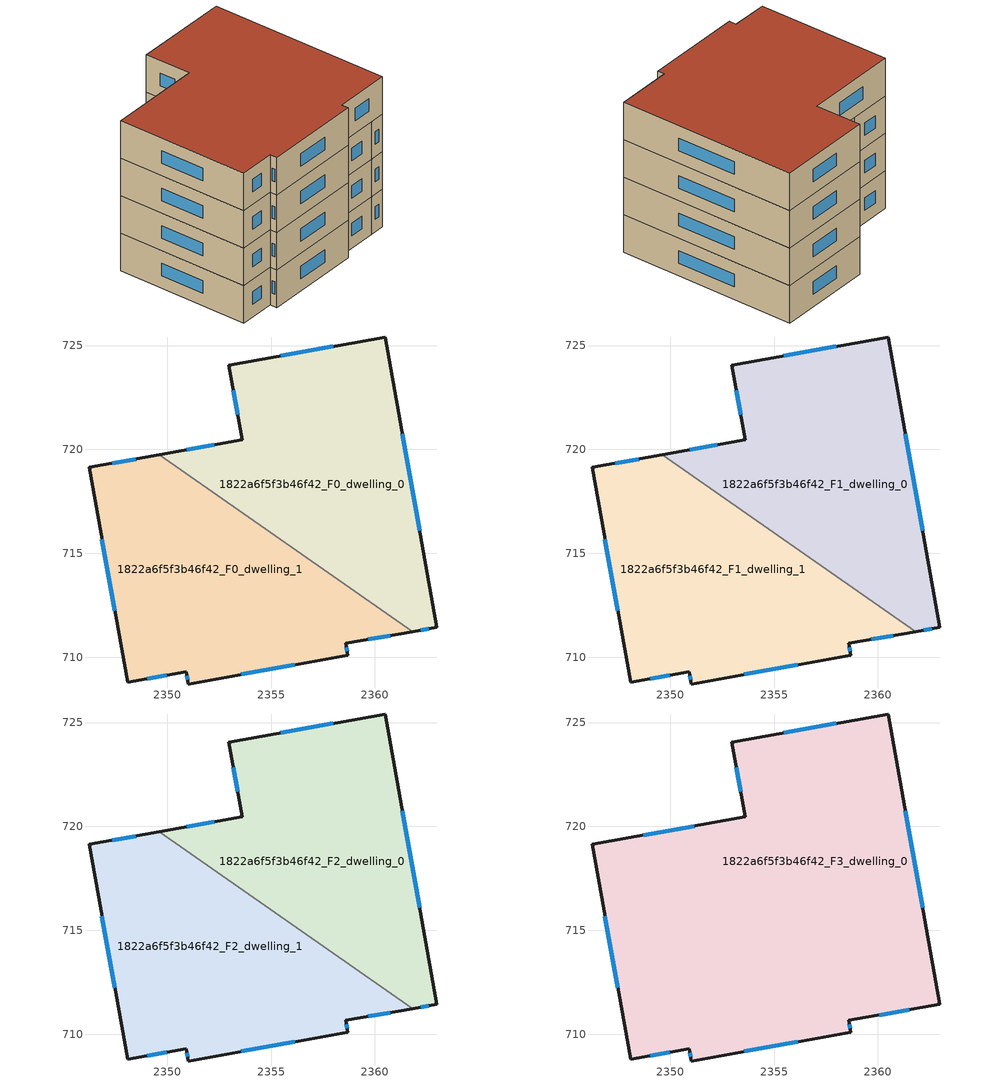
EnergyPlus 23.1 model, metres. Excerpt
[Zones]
1822a6f5f3b46f42_F0_dwelling_0
 floor ground (EU_floor_Construction): 2360.49,725.41 2362.98,711.45 2361.82,711.24 2349.61,719.74 2353.61,720.46 2352.97,724.06 z0
 wall outside (EU_wall_Construction): 2361.82,711.24 2362.98,711.45 2360.49,725.41 2352.97,724.06 2353.61,720.46 2349.61,719.74 z0:3
 wall to 1822a6f5f3b46f42_F0_dwelling_1 (EU_wall_Construction): 2349.61,719.74 2361.82,711.24 z0:3
 window (EU_Window_Construction): 2353.18,722.86 2353.4,721.66 / 2357.98,724.96 2355.48,724.51 / 2362.15,716.1 2361.32,720.76 / 2362.2,711.31 2362.59,711.38 / 2352.28,720.22 2350.95,719.98 z1:2
1822a6f5f3b46f42_F0_dwelling_1
 floor ground (EU_floor_Construction): 2361.82,711.24 2358.59,710.67 2358.7,710.1 2351.02,708.72 2350.92,709.3 2348.1,708.8 2346.25,719.14 2349.61,719.74 z0
 wall outside (EU_wall_Construction): 2349.61,719.74 2346.25,719.14 2348.1,708.8 2350.92,709.3 2351.02,708.72 2358.7,710.1 2358.59,710.67 2361.82,711.24 z0:3
 window (EU_Window_Construction): 2350.95,709.11 2350.99,708.91 / 2349.04,708.97 2349.98,709.13 / 2346.87,715.69 2347.48,712.25 / 2348.49,719.54 2347.37,719.34 / 2359.67,710.86 2360.74,711.05 / 2358.66,710.29 2358.63,710.48 / 2353.58,709.18 2356.14,709.64 z1:2
1822a6f5f3b46f42_F1_dwelling_0
 floor to 1822a6f5f3b46f42_F0_dwelling_0 (EU_floor_Construction): 2360.49,725.41 2362.98,711.45 2361.82,711.24 2349.61,719.74 2353.61,720.46 2352.97,724.06 z3
 wall outside (EU_wall_Construction): 2361.82,711.24 2362.98,711.45 2360.49,725.41 2352.97,724.06 2353.61,720.46 2349.61,719.74 z3:6
 wall to 1822a6f5f3b46f42_F1_dwelling_1 (EU_wall_Construction): 2349.61,719.74 2361.82,711.24 z3:6
 window (EU_Window_Construction): 2353.18,722.86 2353.4,721.66 / 2357.98,724.96 2355.48,724.51 / 2362.15,716.1 2361.32,720.76 / 2362.2,711.31 2362.59,711.38 / 2352.28,720.22 2350.95,719.98 z4:5
1822a6f5f3b46f42_F1_dwelling_1
 floor to 1822a6f5f3b46f42_F0_dwelling_1 (EU_floor_Construction): 2361.82,711.24 2358.59,710.67 2358.7,710.1 2351.02,708.72 2350.92,709.3 2348.1,708.8 2346.25,719.14 2349.61,719.74 z3
 wall outside (EU_wall_Construction): 2349.61,719.74 2346.25,719.14 2348.1,708.8 2350.92,709.3 2351.02,708.72 2358.7,710.1 2358.59,710.67 2361.82,711.24 z3:6
 window (EU_Window_Construction): 2350.95,709.11 2350.99,708.91 / 2349.04,708.97 2349.98,709.13 / 2346.87,715.69 2347.48,712.25 / 2348.49,719.54 2347.37,719.34 / 2359.67,710.86 2360.74,711.05 / 2358.66,710.29 2358.63,710.48 / 2353.58,709.18 2356.14,709.64 z4:5
1822a6f5f3b46f42_F2_dwelling_0
 floor to 1822a6f5f3b46f42_F1_dwelling_0 (EU_floor_Construction): 2360.49,725.41 2362.98,711.45 2361.82,711.24 2349.61,719.74 2353.61,720.46 2352.97,724.06 z6
 wall outside (EU_wall_Construction): 2361.82,711.24 2362.98,711.45 2360.49,725.41 2352.97,724.06 2353.61,720.46 2349.61,719.74 z6:9
 wall to 1822a6f5f3b46f42_F2_dwelling_1 (EU_wall_Construction): 2349.61,719.74 2361.82,711.24 z6:9
 window (EU_Window_Construction): 2353.18,722.86 2353.4,721.66 / 2357.98,724.96 2355.48,724.51 / 2362.15,716.1 2361.32,720.76 / 2362.2,711.31 2362.59,711.38 / 2352.28,720.22 2350.95,719.98 z7:8
1822a6f5f3b46f42_F2_dwelling_1
 floor to 1822a6f5f3b46f42_F1_dwelling_1 (EU_floor_Construction): 2361.82,711.24 2358.59,710.67 2358.7,710.1 2351.02,708.72 2350.92,709.3 2348.1,708.8 2346.25,719.14 2349.61,719.74 z6
 wall outside (EU_wall_Construction): 2349.61,719.74 2346.25,719.14 2348.1,708.8 2350.92,709.3 2351.02,708.72 2358.7,710.1 2358.59,710.67 2361.82,711.24 z6:9
 window (EU_Window_Construction): 2350.95,709.11 2350.99,708.91 / 2349.04,708.97 2349.98,709.13 / 2346.87,715.69 2347.48,712.25 / 2348.49,719.54 2347.37,719.34 / 2359.67,710.86 2360.74,711.05 / 2358.66,710.29 2358.63,710.48 / 2353.58,709.18 2356.14,709.64 z7:8
1822a6f5f3b46f42_F3_dwelling_0
 floor to 1822a6f5f3b46f42_F2_dwelling_0 (EU_floor_Construction): 2360.49,725.41 2362.98,711.45 2361.82,711.24 2349.61,719.74 2353.61,720.46 2352.97,724.06 z9
 floor to 1822a6f5f3b46f42_F2_dwelling_1 (EU_floor_Construction): 2361.82,711.24 2358.59,710.67 2358.7,710.1 2351.02,708.72 2350.92,709.3 2348.1,708.8 2346.25,719.14 2349.61,719.74 z9
 wall outside (EU_wall_Construction): 2350.92,709.3 2351.02,708.72 2358.7,710.1 2358.59,710.67 2362.98,711.45 2360.49,725.41 2352.97,724.06 2353.61,720.46 2346.25,719.14 2348.1,708.8 2350.92,709.3 z9:12
 window (EU_Window_Construction): 2350.95,709.11 2350.99,708.91 / 2349.04,708.97 2349.98,709.13 / 2346.87,715.69 2347.48,712.25 / 2351.16,720.02 2348.7,719.58 / 2353.18,722.86 2353.4,721.66 / 2357.98,724.96 2355.48,724.51 / 2362.15,716.1 2361.32,720.76 / 2360.05,710.93 2361.52,711.19 / 2358.66,710.29 2358.63,710.48 / 2353.58,709.18 2356.14,709.64 z10:11
 roof outside (EU_roof_Construction): 2362.98,711.45 2360.49,725.41 2352.97,724.06 2353.61,720.46 2346.25,719.14 2348.1,708.8 2350.92,709.3 2351.02,708.72 2358.7,710.1 2358.59,710.67 z12
[Building]
EU S2 Campaign: North Axis=0; Terrain=City; Solar Distribution=FullExterior
[Site:Location]
Bologna: Latitude=44.5; Longitude=11.25; Time Zone=1; Elevation=37
[SizingPeriod:WeatherFileDays]
AnnualSizingPeriod: Begin Month=1; Begin Day of Month=1; End Month=12; End Day of Month=31; Day of Week for Start Day=Monday; Use Weather File Daylight Saving Period=No; Use Weather File Rain and Snow Indicators=No
[MATERIAL]
EU_InternalMass_Material: Roughness=MediumRough; Thickness=0.1; Conductivity=1; Density=1800; Specific Heat=900; Thermal Absorptance=0.9; Solar Absorptance=0.7; Visible Absorptance=0.7
[MATERIAL:NOMASS] Roughness=MediumRough; Thermal Absorptance=0.9; Solar Absorptance=0.7; Visible Absorptance=0.7
Name | Thermal Resistance
EU_wall_NoMass | 0.937881
EU_roof_NoMass | 0.548572
EU_floor_NoMass | 0.71348
[WINDOWMATERIAL:SIMPLEGLAZINGSYSTEM]
EU_Window_SimpleGlazing: UFactor=4.25633; Solar Heat Gain Coefficient=0.85; Visible Transmittance=0.85
[CONSTRUCTION]
EU_wall_Construction: EU_wall_NoMass
EU_roof_Construction: EU_roof_NoMass
EU_floor_Construction: EU_floor_NoMass
EU_Window_Construction: EU_Window_SimpleGlazing
EU_InternalMass_Construction: EU_InternalMass_Material
[ZONE] Type=1; Multiplier=1; Ceiling Height=autocalculate; Floor Area=autocalculate; Part of Total Floor Area=Yes
Name | Volume
1822a6f5f3b46f42_F0_dwelling_0 | 287.153
1822a6f5f3b46f42_F1_dwelling_0; 1822a6f5f3b46f42_F2_dwelling_0 | 287.152
1822a6f5f3b46f42_F3_dwelling_0 | 574.277
1822a6f5f3b46f42_F0_dwelling_1 | 287.125
1822a6f5f3b46f42_F1_dwelling_1; 1822a6f5f3b46f42_F2_dwelling_1 | 287.127
[INTERNALMASS] Construction=EU_InternalMass_Construction
Name | Zone or ZoneList | Surface Area
1822a6f5f3b46f42_F0_dwelling_0_EU_InternalMass | 1822a6f5f3b46f42_F0_dwelling_0 | 95.7176
1822a6f5f3b46f42_F0_dwelling_1_EU_InternalMass | 1822a6f5f3b46f42_F0_dwelling_1 | 95.7088
1822a6f5f3b46f42_F1_dwelling_0_EU_InternalMass | 1822a6f5f3b46f42_F1_dwelling_0 | 95.7176
1822a6f5f3b46f42_F1_dwelling_1_EU_InternalMass | 1822a6f5f3b46f42_F1_dwelling_1 | 95.7088
1822a6f5f3b46f42_F2_dwelling_0_EU_InternalMass | 1822a6f5f3b46f42_F2_dwelling_0 | 95.7176
1822a6f5f3b46f42_F2_dwelling_1_EU_InternalMass | 1822a6f5f3b46f42_F2_dwelling_1 | 95.7088
1822a6f5f3b46f42_F3_dwelling_0_EU_InternalMass | 1822a6f5f3b46f42_F3_dwelling_0 | 191.426
[OTHEREQUIPMENT] Fuel Type=Electricity; Design Level Calculation Method=Watts/Area; Power per Zone Floor Area=1; Fraction Latent=0; Fraction Radiant=0; Fraction Lost=0; Carbon Dioxide Generation Rate=0; EndUse Subcategory=EU_Step8_InternalGains
Name | Zone or ZoneList or Space or SpaceList | Schedule
EU_Step8_InternalGain_1822a6f5f3b46f42_F0_dwelling_0_f000 | 1822a6f5f3b46f42_F0_dwelling_0 | EU_Step8_GainSchedule_1822a6f5f3b46f42_F0_dwelling_0_f000
EU_Step8_InternalGain_1822a6f5f3b46f42_F0_dwelling_1_f000 | 1822a6f5f3b46f42_F0_dwelling_1 | EU_Step8_GainSchedule_1822a6f5f3b46f42_F0_dwelling_1_f000
EU_Step8_InternalGain_1822a6f5f3b46f42_F1_dwelling_0_f000 | 1822a6f5f3b46f42_F1_dwelling_0 | EU_Step8_GainSchedule_1822a6f5f3b46f42_F1_dwelling_0_f000
EU_Step8_InternalGain_1822a6f5f3b46f42_F1_dwelling_1_f000 | 1822a6f5f3b46f42_F1_dwelling_1 | EU_Step8_GainSchedule_1822a6f5f3b46f42_F1_dwelling_1_f000
EU_Step8_InternalGain_1822a6f5f3b46f42_F2_dwelling_0_f000 | 1822a6f5f3b46f42_F2_dwelling_0 | EU_Step8_GainSchedule_1822a6f5f3b46f42_F2_dwelling_0_f000
EU_Step8_InternalGain_1822a6f5f3b46f42_F2_dwelling_1_f000 | 1822a6f5f3b46f42_F2_dwelling_1 | EU_Step8_GainSchedule_1822a6f5f3b46f42_F2_dwelling_1_f000
EU_Step8_InternalGain_1822a6f5f3b46f42_F3_dwelling_0_f000 | 1822a6f5f3b46f42_F3_dwelling_0 | EU_Step8_GainSchedule_1822a6f5f3b46f42_F3_dwelling_0_f000
[ZONEVENTILATION:DESIGNFLOWRATE] Schedule=EU_AlwaysOn; Design Flow Rate Calculation Method=AirChanges/Hour; Air Changes per Hour=0.687892; Ventilation Type=Natural; Fan Pressure Rise=0; Fan Total Efficiency=1; Constant Term Coefficient=1; Temperature Term Coefficient=0; Velocity Term Coefficient=0; Velocity Squared Term Coefficient=0; Minimum Indoor Temperature=-100; Maximum Indoor Temperature=100; Delta Temperature=-100; Minimum Outdoor Temperature=-100; Maximum Outdoor Temperature=100; Maximum Wind Speed=40
Name | Zone or ZoneList or Space or SpaceList
EU_ConstantAir_1822a6f5f3b46f42_F0_dwelling_0 | 1822a6f5f3b46f42_F0_dwelling_0
EU_ConstantAir_1822a6f5f3b46f42_F0_dwelling_1 | 1822a6f5f3b46f42_F0_dwelling_1
EU_ConstantAir_1822a6f5f3b46f42_F1_dwelling_0 | 1822a6f5f3b46f42_F1_dwelling_0
EU_ConstantAir_1822a6f5f3b46f42_F1_dwelling_1 | 1822a6f5f3b46f42_F1_dwelling_1
EU_ConstantAir_1822a6f5f3b46f42_F2_dwelling_0 | 1822a6f5f3b46f42_F2_dwelling_0
EU_ConstantAir_1822a6f5f3b46f42_F2_dwelling_1 | 1822a6f5f3b46f42_F2_dwelling_1
EU_ConstantAir_1822a6f5f3b46f42_F3_dwelling_0 | 1822a6f5f3b46f42_F3_dwelling_0
[HVACTEMPLATE:THERMOSTAT] Constant Heating Setpoint=20; Constant Cooling Setpoint=50
EU_HeatOnly_1822a6f5f3b46f42_F0_dwelling_0; EU_HeatOnly_1822a6f5f3b46f42_F0_dwelling_1; EU_HeatOnly_1822a6f5f3b46f42_F1_dwelling_0; EU_HeatOnly_1822a6f5f3b46f42_F1_dwelling_1; EU_HeatOnly_1822a6f5f3b46f42_F2_dwelling_0; EU_HeatOnly_1822a6f5f3b46f42_F2_dwelling_1; EU_HeatOnly_1822a6f5f3b46f42_F3_dwelling_0
[HVACTEMPLATE:ZONE:IDEALLOADSAIRSYSTEM] System Availability Schedule=EU_AlwaysOn; Maximum Heating Supply Air Temperature=50; Minimum Cooling Supply Air Temperature=13; Maximum Heating Supply Air Humidity Ratio=0.0156; Minimum Cooling Supply Air Humidity Ratio=0.0077; Heating Limit=NoLimit; Cooling Limit=NoLimit; Heating Availability Schedule=EU_AlwaysOn; Cooling Availability Schedule=EU_CoolingOff; Dehumidification Control Type=ConstantSensibleHeatRatio; Cooling Sensible Heat Ratio=0.7; Dehumidification Setpoint=60; Humidification Control Type=None; Humidification Setpoint=30; Outdoor Air Method=None; Outdoor Air Flow Rate per Person=0.00944; Outdoor Air Flow Rate per Zone Floor Area=0; Outdoor Air Flow Rate per Zone=0; Demand Controlled Ventilation Type=None; Outdoor Air Economizer Type=NoEconomizer; Heat Recovery Type=None; Sensible Heat Recovery Effectiveness=0.7; Latent Heat Recovery Effectiveness=0.65
Name | Template Thermostat
1822a6f5f3b46f42_F0_dwelling_0 | EU_HeatOnly_1822a6f5f3b46f42_F0_dwelling_0
1822a6f5f3b46f42_F0_dwelling_1 | EU_HeatOnly_1822a6f5f3b46f42_F0_dwelling_1
1822a6f5f3b46f42_F1_dwelling_0 | EU_HeatOnly_1822a6f5f3b46f42_F1_dwelling_0
1822a6f5f3b46f42_F1_dwelling_1 | EU_HeatOnly_1822a6f5f3b46f42_F1_dwelling_1
1822a6f5f3b46f42_F2_dwelling_0 | EU_HeatOnly_1822a6f5f3b46f42_F2_dwelling_0
1822a6f5f3b46f42_F2_dwelling_1 | EU_HeatOnly_1822a6f5f3b46f42_F2_dwelling_1
1822a6f5f3b46f42_F3_dwelling_0 | EU_HeatOnly_1822a6f5f3b46f42_F3_dwelling_0
[SIZING:ZONE] Zone Cooling Design Supply Air Temperature Input Method=SupplyAirTemperature; Zone Cooling Design Supply Air Temperature=13; Zone Heating Design Supply Air Temperature Input Method=SupplyAirTemperature; Zone Heating Design Supply Air Temperature=50; Zone Cooling Design Supply Air Humidity Ratio=0.008; Zone Heating Design Supply Air Humidity Ratio=0.008; Cooling Design Air Flow Method=DesignDay; Cooling Design Air Flow Rate=0; Cooling Minimum Air Flow per Zone Floor Area=0.000762; Cooling Minimum Air Flow=0; Cooling Minimum Air Flow Fraction=0.2; Heating Design Air Flow Method=DesignDay; Heating Design Air Flow Rate=0; Heating Maximum Air Flow per Zone Floor Area=0.002032; Heating Maximum Air Flow=0.141576; Heating Maximum Air Flow Fraction=0.3; Account for Dedicated Outdoor Air System=No; Dedicated Outdoor Air System Control Strategy=NeutralSupplyAir; Dedicated Outdoor Air Low Setpoint Temperature for Design=autosize; Dedicated Outdoor Air High Setpoint Temperature for Design=autosize; Zone Load Sizing Method=Sensible Load Only No Latent Load; Zone Latent Cooling Design Supply Air Humidity Ratio Input Method=HumidityRatioDifference; Zone Cooling Design Supply Air Humidity Ratio Difference=0.005; Zone Latent Heating Design Supply Air Humidity Ratio Input Method=HumidityRatioDifference; Zone Humidification Design Supply Air Humidity Ratio Difference=0.005
1822a6f5f3b46f42_F0_dwelling_0; 1822a6f5f3b46f42_F0_dwelling_1; 1822a6f5f3b46f42_F1_dwelling_0; 1822a6f5f3b46f42_F1_dwelling_1; 1822a6f5f3b46f42_F2_dwelling_0; 1822a6f5f3b46f42_F2_dwelling_1; 1822a6f5f3b46f42_F3_dwelling_0
[SCHEDULE:CONSTANT]
Name | Hourly Value
EU_AlwaysOn | 1
EU_CoolingOff | 0
[SCHEDULE:FILE] Column Number=1; Rows to Skip at Top=0; Number of Hours of Data=8760; Column Separator=Comma; Interpolate to Timestep=No; Minutes per Item=60; Adjust Schedule for Daylight Savings=Yes
Name | File
EU_Step8_GainSchedule_1822a6f5f3b46f42_F0_dwelling_0_f000 | ../../schedules/1822a6f5f3b46f42/1822a6f5f3b46f42_F0_dwelling_0_f000_gain.csv
EU_Step8_GainSchedule_1822a6f5f3b46f42_F0_dwelling_1_f000 | ../../schedules/1822a6f5f3b46f42/1822a6f5f3b46f42_F0_dwelling_1_f000_gain.csv
EU_Step8_GainSchedule_1822a6f5f3b46f42_F1_dwelling_0_f000 | ../../schedules/1822a6f5f3b46f42/1822a6f5f3b46f42_F1_dwelling_0_f000_gain.csv
EU_Step8_GainSchedule_1822a6f5f3b46f42_F1_dwelling_1_f000 | ../../schedules/1822a6f5f3b46f42/1822a6f5f3b46f42_F1_dwelling_1_f000_gain.csv
EU_Step8_GainSchedule_1822a6f5f3b46f42_F2_dwelling_0_f000 | ../../schedules/1822a6f5f3b46f42/1822a6f5f3b46f42_F2_dwelling_0_f000_gain.csv
EU_Step8_GainSchedule_1822a6f5f3b46f42_F2_dwelling_1_f000 | ../../schedules/1822a6f5f3b46f42/1822a6f5f3b46f42_F2_dwelling_1_f000_gain.csv
EU_Step8_GainSchedule_1822a6f5f3b46f42_F3_dwelling_0_f000 | ../../schedules/1822a6f5f3b46f42/1822a6f5f3b46f42_F3_dwelling_0_f000_gain.csv
